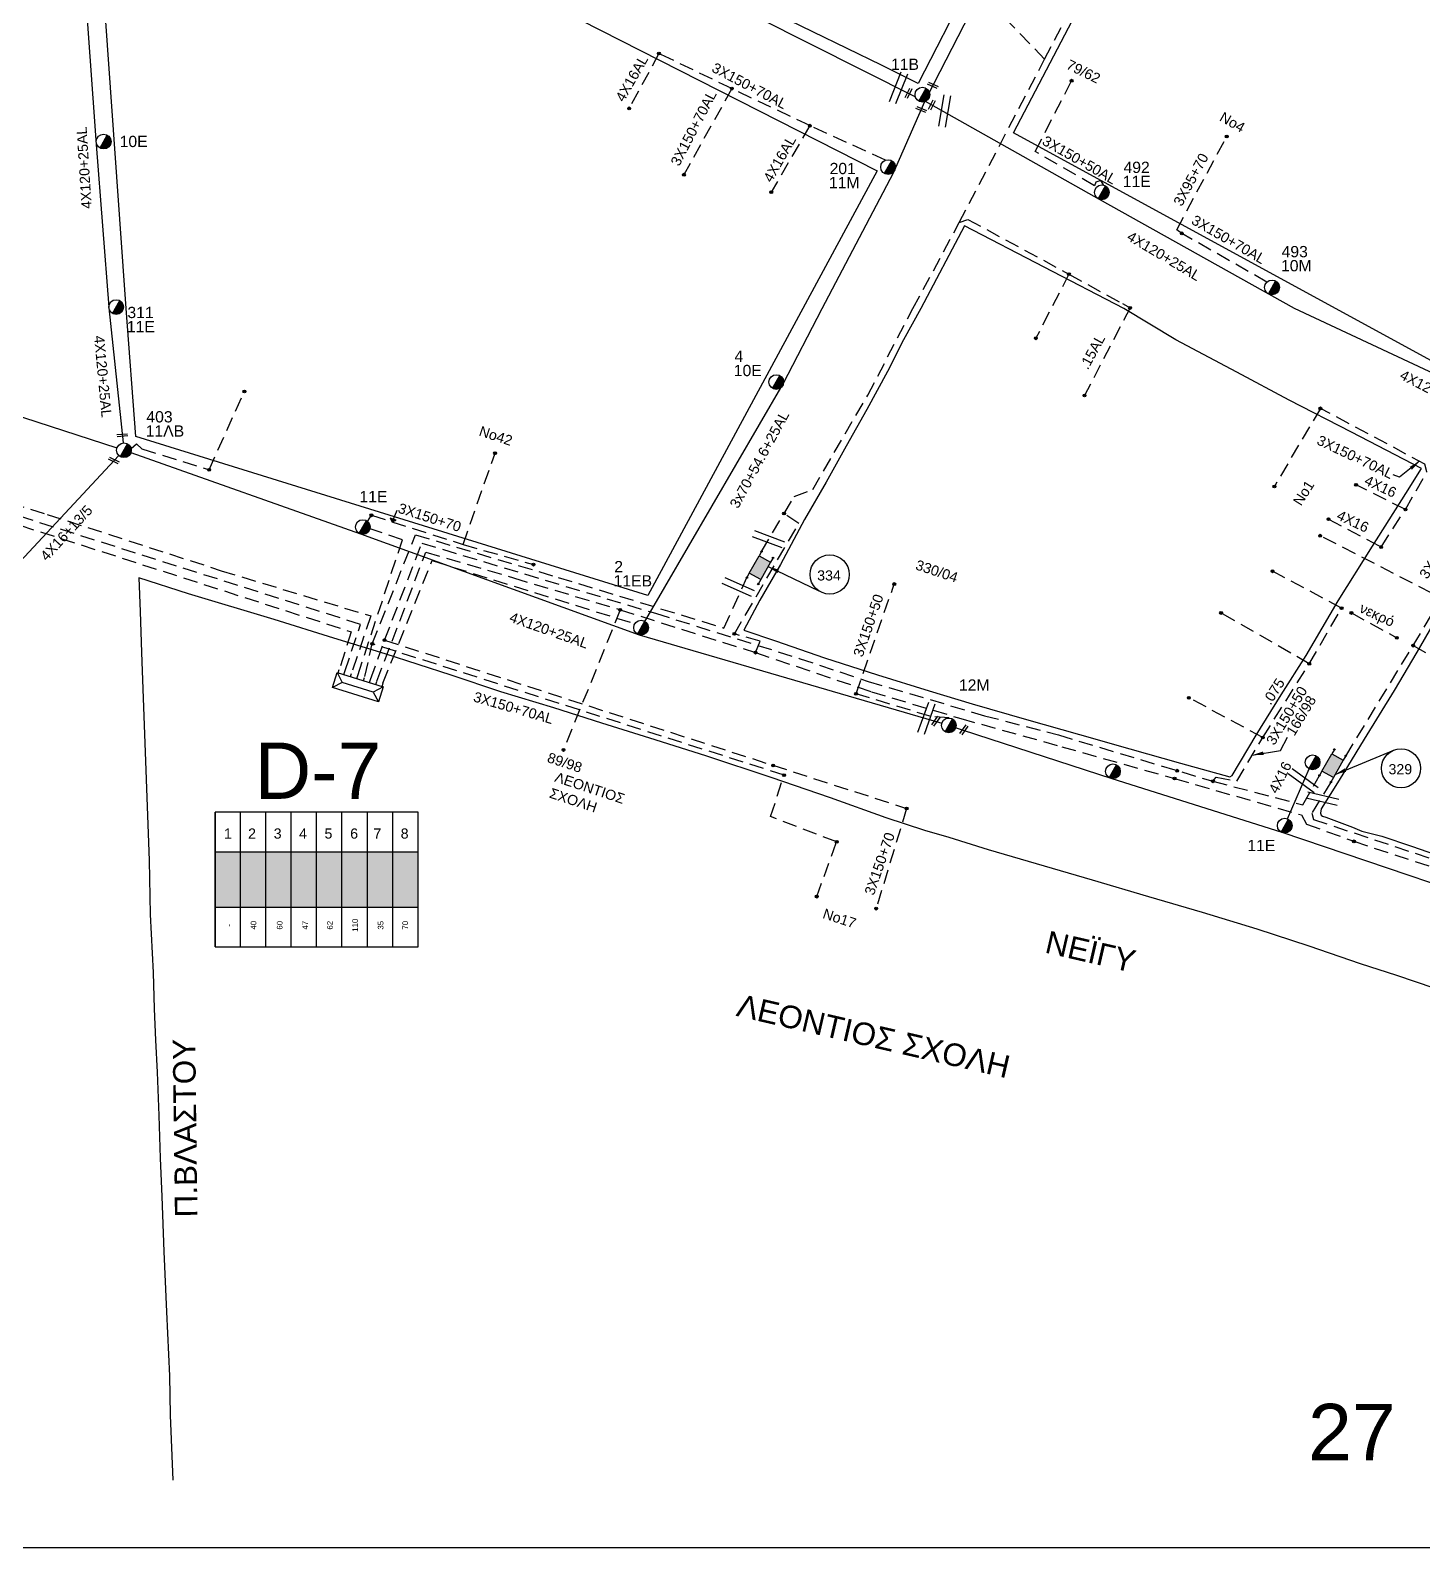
# Model space of a CAD drawing. Header units: millimetres. Extents: x 974 to 2037, y 106 to 580.
# Drawn here: x 1681.8 to 1805.4, y 120.3 to 255 of the extents above; entities that cross this region are included whole.
import ezdxf
from ezdxf.enums import TextEntityAlignment as Align

# ---------------------------------------------------------------- set-up
doc = ezdxf.new("R2010")
doc.units = ezdxf.units.MM
doc.linetypes.add('DASHED', pattern=[19.05, 12.7, -6.35])
for name, color, linetype in [('Link Box 4 Διευθύνσεων', 7, 'Continuous'), ('Άγνωστα', 7, 'Continuous'), ('Ασφαλειοκιβώτια Χ.Τ 8 αναχωρήσεων', 7, 'Continuous'), ('Εναέρια παροχή ΧΤ 4x16', 7, 'SYN_LINE'), ('Επιγραφές - Σχήματα', 7, 'Continuous'), ('Καλώδια ΧΤ   3x150+50AL', 7, 'DASHED'), ('Καλώδια ΧΤ   3x150+70AL', 7, 'DASHED'), ('Καλώδια ΧΤ   3x150AL+50CU', 7, 'DASHED'), ('Καλώδια ΧΤ   3x95+50 AL XLPE', 7, 'DASHED'), ('Μηχανική τομή', 7, 'Continuous'), ('Στύλος ΦΜ', 7, 'Continuous'), ('Στύλος ΦΜ @ 1', 7, 'Continuous'), ('Συνδέσεις', 7, 'Continuous'), ('Συνεστραμμένα ΧΤ   3x70+54.6+25 AL', 7, 'SYN_LINE'), ('Συνεστραμμένα ΧΤ   4x120+25 AL', 7, 'SYN_LINE'), ('Τομή', 7, 'Continuous'), ('Υποσταθμός πόλεως', 7, 'Continuous'), ('Υπόβαθρο ΔΕΗ', 7, 'Continuous'), ('Υπόγεια Καλώδια Δικτύου ΧΤ   .15', 7, 'DASHED'), ('Υπόγεια καλώδια Δικτύου ΧΤ και Παρ. ΧΤ - 3X150+70 AL', 7, 'DASHED'), ('Υπόγεια καλώδια Παροχών ΧΤ   .075', 7, 'DASHED'), ('Υπόγεια καλώδια Παροχών ΧΤ   4x16AL', 7, 'DASHED')]:
    doc.layers.add(name, color=color, linetype=linetype)
doc.styles.get("Standard").update_dxf_attribs({"font": 'arial.ttf'})
doc.linetypes.add('SYN_LINE', pattern='A,0.5,-0.0001,["/\\/\\/\\/",Standard,S=0.1,R=0,X=0,Y=-0.05],-0.25', length=0.7501)
doc.dimstyles.new('ISO-25', dxfattribs={"dimtxt": 2.5, "dimasz": 2.5, "dimexe": 1.25, "dimexo": 0.625, "dimtad": 1, "dimtxsty": 'Standard', "dimcen": 2.5, "dimadec": 0, "dimazin": 0, "dimtfac": 1, "dimtmove": 0, "dimatfit": 3, "dimfxl": 1, "dimarcsym": 0})

# ---------------------------------------------------------------- blocks, each defined once
blk = doc.blocks.new('ΥΠΑΡΧΩΝ ΤΣΙΜΕΝΤΕΝΙΟΣ ΣΤΥΛΟΣ')
at = {"layer": 'Στύλος ΦΜ'}
blk.add_hatch(color=256, dxfattribs=at).paths.add_polyline_path([(-1.29, -2.28, 0.574793), (2.62, 0, 0.268822), (1.3, 2.27)])
blk.add_line((-1.29, -2.28), (1.3, 2.27), dxfattribs=at)
blk.add_circle((0, 0), 2.62, dxfattribs=at)
at = {"layer": 'Στύλος ΦΜ', "flags": 4}
for tag, p in [('ΑΡΙΘΜΟΣ', (-4.68, 8.05)), ('ΤΥΠΟΣ', (-4.91, 3.03))]:
    blk.add_attdef(tag, p, '', height=4, dxfattribs=at)
blk = doc.blocks.new('_ΣΥΝΔΕΣΗ')
at = {"layer": 'Συνδέσεις', "linetype": 'SYN_LINE', "ltscale": 40}
blk.add_hatch(color=256, dxfattribs=at).paths.add_polyline_path([(0.5, -0.01, 1), (-0.5, -0.01, 1)])
at = {"layer": 'Συνδέσεις'}
blk.add_circle((0, -0.01), 0.5, dxfattribs=at)
blk = doc.blocks.new('ΤΟΜΗ')
at = {"layer": 'Τομή', "ltscale": 40}
for p, q in [((-5.68, 0), (5.68, 0)), ((5.68, -2.33), (-5.68, -2.33))]:
    blk.add_line(p, q, dxfattribs=at)
blk = doc.blocks.new('ΜΗΧΑΝΙΚΗ ΤΟΜΗ')
at = {"layer": 'Μηχανική τομή', "ltscale": 40}
for p, q in [((-1.89, 0.78), (1.89, 0.78)), ((1.89, 0), (-1.89, 0))]:
    blk.add_line(p, q, dxfattribs=at)
blk = doc.blocks.new('LINK BOX 4 ΑΝΑΧΩΡΗΣΕΩΝ_')
at = {"layer": 'Link Box 4 Διευθύνσεων', "ltscale": 40}
for points in [[(-5.33, -0.25, 1), (-5.33, 0.25, 1)], [(-3.54, 0), (-3.54, -4.67), (3.54, -4.67), (3.54, 0)], [(5.33, -0.25, 1), (5.33, 0.25, 1)], [(-5.33, -4.92, 1), (-5.33, -4.42, 1)], [(5.33, -4.92, 1), (5.33, -4.42, 1)]]:
    blk.add_hatch(color=256, dxfattribs=at).paths.add_polyline_path(points)
for p, q in [((-3.54, 0), (-5.33, 0)), ((5.33, 0), (3.54, 0)), ((-3.54, -4.67), (-5.33, -4.67)), ((5.33, -4.67), (3.54, -4.67))]:
    blk.add_line(p, q, dxfattribs=at)
blk.add_lwpolyline([(-3.54, -4.67), (-3.54, 0), (3.54, 0), (3.54, -4.67)], close=True, dxfattribs=at)
for centre in [(-5.33, 0), (5.33, 0), (-5.33, -4.67), (5.33, -4.67)]:
    blk.add_circle(centre, 0.252, dxfattribs=at)
blk = doc.blocks.new('ΑΣΦΑΛΕΙΟΚΙΒΩΤΙΟ ΥΠΟΣΤΑΘΜΟΥ 8A ΑΝΑΧΩΡΗΣΕΩΝ__')
at = {"layer": 'Ασφαλειοκιβώτια Χ.Τ 8 αναχωρήσεων', "ltscale": 40}
for p, q in [((0, 0), (0, 11.95)), ((2.25, 0), (2.25, 11.95)), ((4.5, 0), (4.5, 11.95)), ((6.75, 0), (6.75, 11.95)), ((9, 0), (9, 11.95)), ((11.25, 0), (11.25, 11.95)), ((13.5, 0), (13.5, 11.95)), ((15.75, 0), (15.75, 11.95)), ((0, 8.43), (18, 8.43)), ((0, 3.52), (18, 3.52))]:
    blk.add_line(p, q, dxfattribs=at)
at = {"layer": 'Ασφαλειοκιβώτια Χ.Τ 8 αναχωρήσεων'}
blk.add_lwpolyline([(18, 0), (18, 11.95), (0, 11.95), (0, 0)], close=True, dxfattribs=at)
for s, p in [('1', (0.78, 9.6)), ('2', (2.92, 9.6)), ('3', (5.19, 9.6)), ('4', (7.44, 9.6)), ('5', (9.7, 9.6)), ('6', (11.98, 9.6)), ('7', (14.04, 9.6)), ('8', (16.46, 9.6))]:
    blk.add_text(s, height=0.9, dxfattribs=at).set_placement(p)
at = {"layer": 'Ασφαλειοκιβώτια Χ.Τ 8 αναχωρήσεων', "ltscale": 40}
for tag, height, rotation, p in [('ΟΝΟΜΑ', 1.25, 90, (-0.99, 5.91)), ('ΚΕΙΜΕΝΟ 1', 0.5, 90, (1.23, 1.91)), ('ΚΕΙΜΕΝΟ 2', 0.5, 90, (3.4, 1.91)), ('ΚΕΙΜΕΝΟ 3', 0.5, 90, (5.72, 1.91)), ('ΚΕΙΜΕΝΟ 4', 0.5, 90, (7.97, 1.91)), ('ΚΕΙΜΕΝΟ 5', 0.5, 90, (10.18, 1.91)), ('ΚΕΙΜΕΝΟ 6', 0.5, 90, (12.41, 1.91)), ('ΚΕΙΜΕΝΟ 7', 0.5, 90, (14.68, 1.91)), ('ΚΕΙΜΕΝΟ 8', 0.5, 90, (16.86, 1.91)), ('ΣΧ', 0.5, 358.1514, (8.37, -0.43))]:
    blk.add_attdef(tag, text='', height=height, rotation=rotation, dxfattribs=at).set_placement(p, align=Align.MIDDLE_CENTER)
blk = doc.blocks.new('ΥΠΟΣΤΑΘΜΟΣ ΠΟΛΕΩΣ 8 ΑΝΑΧΩΡΗΣΕΩΝ')
at = {"layer": 'Υποσταθμός πόλεως', "linetype": 'Continuous', "ltscale": 40}
for p, q in [((-8.18, -2.82), (-8.18, -4)), ((-5.9, -2.82), (-5.9, -4)), ((-3.55, -2.82), (-3.55, -4)), ((-1.28, -2.82), (-1.28, -4)), ((1.23, -2.82), (1.23, -4)), ((3.56, -2.82), (3.56, -4)), ((6.03, -2.82), (6.03, -4)), ((8.16, -2.82), (8.16, -4))]:
    blk.add_line(p, q, dxfattribs=at)
blk.add_lwpolyline([(-8.57, 2.82), (8.57, 2.82), (8.57, -2.82), (-8.57, -2.82)], close=True, dxfattribs=at)
for points in [[(-5.75, 0), (-8.57, 2.82)], [(5.75, 0), (8.57, 2.82)], [(-8.57, -2.82), (-5.75, 0)], [(-5.75, 0), (5.75, 0)], [(8.57, -2.82), (5.75, 0)]]:
    blk.add_lwpolyline(points, dxfattribs=at)
at = {"layer": 'Υποσταθμός πόλεως', "linetype": 'SYN_LINE', "ltscale": 40, "flags": 1}
for tag, p in [('ΜΕΤΑΣΧΗΜΑΤΙΣΜΟΣ', (9.59, 1.44)), ('ΙΣΧΥΣ', (9.57, -1.35)), ('ΑΡΙΘΜΟΣ', (9.69, -4.07))]:
    blk.add_attdef(tag, p, '', height=1.8, dxfattribs=at)

msp = doc.modelspace()

# ---------------------------------------------------------------- hatches: boundary and pattern name
at = {"layer": 'Ασφαλειοκιβώτια Χ.Τ 8 αναχωρήσεων'}
for color, points in [(133, [(1700.48, 182.05), (1698.23, 182.05), (1698.23, 177.14), (1700.48, 177.14)]), (1, [(1700.48, 177.14), (1702.73, 177.14), (1702.73, 182.05), (1700.48, 182.05)]), (85, [(1704.98, 182.05), (1702.73, 182.05), (1702.73, 177.14), (1704.98, 177.14)]), (6, [(1704.98, 177.14), (1707.23, 177.14), (1707.23, 182.05), (1704.98, 182.05)]), (5, [(1709.48, 182.05), (1707.23, 182.05), (1707.23, 177.14), (1709.48, 177.14)]), (27, [(1711.73, 182.05), (1709.48, 182.05), (1709.48, 177.14), (1711.73, 177.14)]), (30, [(1713.98, 182.05), (1711.73, 182.05), (1711.73, 177.14), (1713.98, 177.14)]), (173, [(1716.23, 182.05), (1713.98, 182.05), (1713.98, 177.14), (1716.23, 177.14)])]:
    msp.add_hatch(color=color, dxfattribs=at).paths.add_polyline_path(points)
at = {"layer": 'Επιγραφές - Σχήματα', "ltscale": 5}
h = msp.add_hatch(color=256, dxfattribs=at)
h.paths.add_polyline_path([(1714.3, 211.49), (1714.02, 211.58), (1713.92, 211.34)])
h.paths.add_polyline_path([(1714.02, 211.58), (1713.77, 211.65), (1713.92, 211.34)])

# ---------------------------------------------------------------- linework, layer by layer
at = {"layer": 'Άγνωστα', "color": 27, "linetype": 'DASHED', "ltscale": 0.1}
msp.add_lwpolyline([(1734.17, 203.53), (1729.14, 191.09)], dxfattribs=at)
at = {"layer": 'Εναέρια παροχή ΧΤ 4x16', "color": 85, "linetype": 'Continuous'}
msp.add_lwpolyline([(1689.68, 217.22), (1678.5, 205.25)], dxfattribs=at)
at = {"layer": 'Εναέρια παροχή ΧΤ 4x16', "color": 2, "linetype": 'DASHED', "ltscale": 0.1}
for points in [[(1803.85, 212.44), (1799.47, 214.62)], [(1797.02, 211.58), (1801.7, 209.1)]]:
    msp.add_lwpolyline(points, dxfattribs=at)
at = {"layer": 'Εναέρια παροχή ΧΤ 4x16', "color": 1, "ltscale": 5}
msp.add_lwpolyline([(1793.39, 184.98), (1795.3, 189.42)], dxfattribs=at)
at = {"layer": 'Επιγραφές - Σχήματα'}
msp.add_lwpolyline([(990.2, 120.29), (1881.98, 120.29), (1881.98, 558.89), (990.2, 558.89)], close=True, dxfattribs=at)
at = {"layer": 'Επιγραφές - Σχήματα', "ltscale": 5}
msp.add_lwpolyline([(1714.34, 212.33), (1713.92, 211.34), (1714.3, 211.49), (1713.77, 211.65), (1713.92, 211.34)], dxfattribs=at)
at = {"layer": 'Επιγραφές - Σχήματα'}
for centre in [(1752.76, 206.66), (1803.46, 189.46)]:
    msp.add_circle(centre, 1.74, dxfattribs=at)
at = {"layer": 'Καλώδια ΧΤ   3x150+50AL', "color": 2, "ltscale": 0.1}
for points in [[(1777.06, 241.22), (1777.04, 241.32), (1776.82, 241.62), (1776.39, 241.47), (1776.25, 241.17), (1771, 244.21), (1774.23, 250.49)], [(1798.55, 190.55), (1804.53, 200.35), (1809.31, 208.29), (1809.48, 208.82), (1809.05, 209.73)], [(1799.05, 203.25), (1803.09, 201.05)], [(1804.53, 200.35), (1812.42, 195.89)]]:
    msp.add_lwpolyline(points, dxfattribs=at)
at = {"layer": 'Καλώδια ΧΤ   3x150+50AL', "color": 133, "ltscale": 0.1}
msp.add_lwpolyline([(1613.07, 149.94), (1613.86, 152.19), (1612.98, 153.96), (1623.55, 185.87), (1625.39, 191.9), (1630.82, 208.21), (1634.57, 220.14), (1636.71, 226.52), (1663.65, 218.1), (1683.31, 212), (1698.77, 207), (1712.04, 202.98), (1710.32, 197.88)], dxfattribs=at)
at = {"layer": 'Καλώδια ΧΤ   3x150+50AL', "color": 173, "ltscale": 0.1}
msp.add_lwpolyline([(1709.73, 198.06), (1711.13, 202.23), (1673.78, 214.08), (1649.27, 221.6), (1646.19, 222.53), (1643.16, 223.5), (1637.99, 225.08), (1634.31, 213.81), (1630.24, 202.23)], dxfattribs=at)
at = {"layer": 'Καλώδια ΧΤ   3x150+50AL', "color": 85, "ltscale": 0.1}
msp.add_lwpolyline([(1690.76, 217.86), (1691.25, 218.25), (1691.72, 217.82), (1697.69, 215.96), (1700.82, 222.91)], dxfattribs=at)
at = {"layer": 'Καλώδια ΧΤ   3x150+50AL', "color": 7, "ltscale": 0.1}
msp.add_lwpolyline([(1763.37, 193.93), (1761.75, 194.05), (1755.1, 196.08), (1758.49, 205.82)], dxfattribs=at)
at = {"layer": 'Καλώδια ΧΤ   3x150+70AL', "color": 2, "ltscale": 0.1}
for points in [[(1811.4, 211.44), (1811.74, 212.16), (1812.15, 212.75), (1805.58, 216.46), (1796.3, 221.41), (1792.22, 214.48)], [(1801.7, 209.1), (1803.85, 212.44), (1805.76, 215.77), (1805.58, 216.46)], [(1806.18, 205.01), (1796.28, 210.11)]]:
    msp.add_lwpolyline(points, dxfattribs=at)
at = {"layer": 'Καλώδια ΧΤ   3x150+70AL', "color": 85, "ltscale": 0.1}
for points in [[(1711.74, 211.38), (1712.09, 211.92), (1720.22, 209.33), (1723.06, 217.44)], [(1710.88, 197.7), (1714.84, 209.73), (1711.97, 210.71)]]:
    msp.add_lwpolyline(points, dxfattribs=at)
at = {"layer": 'Καλώδια ΧΤ   3x150+70AL', "color": 30, "ltscale": 0.1}
for points in [[(1711.51, 197.62), (1712.17, 200.51), (1716, 210.18), (1728.65, 206.41), (1743.38, 201.91), (1745.41, 206.39)], [(1751.61, 178.07), (1753.38, 182.94), (1747.52, 185.17), (1748.71, 188.85), (1712.17, 200.51)]]:
    msp.add_lwpolyline(points, dxfattribs=at)
at = {"layer": 'Καλώδια ΧΤ   3x150+70AL', "color": 5, "ltscale": 0.1}
for points in [[(1712.02, 197.35), (1713.26, 200.84), (1716.57, 209.45), (1737.29, 203.22), (1750.06, 199.22), (1756.18, 197.17), (1766.51, 194.13), (1773.05, 192.42), (1786.77, 188.31), (1794.75, 186.22), (1796.21, 188.82)], [(1713.26, 200.84), (1759.59, 185.9), (1756.88, 177.01)]]:
    msp.add_lwpolyline(points, dxfattribs=at)
at = {"layer": 'Καλώδια ΧΤ   3x150+70AL', "color": 7, "ltscale": 0.1}
msp.add_lwpolyline([(1720.22, 209.33), (1726.48, 207.54)], dxfattribs=at)
at = {"layer": 'Καλώδια ΧΤ   3x150+70AL', "color": 27, "ltscale": 0.1}
msp.add_lwpolyline([(1712.58, 197.18), (1716.92, 208.64), (1724.71, 206.36), (1734.17, 203.53), (1746.17, 199.73), (1756.46, 196.26), (1764.39, 193.88), (1773.35, 191.38), (1783.37, 188.55), (1794.62, 185.32), (1795.06, 184.51), (1799.28, 182.98), (1817.92, 176.83), (1834.51, 171.24)], dxfattribs=at)
at = {"layer": 'Καλώδια ΧΤ   3x150+70AL', "color": 6, "ltscale": 0.1}
msp.add_lwpolyline([(1713.12, 197.01), (1717.48, 207.89), (1735.47, 202.29)], dxfattribs=at)
at = {"layer": 'Καλώδια ΧΤ   3x150AL+50CU', "color": 1, "linetype": 'DASHED', "ltscale": 0.1}
msp.add_lwpolyline([(1626.2, 225.67), (1626.77, 227.43), (1638.53, 223.87), (1673.65, 213.36), (1710.31, 201.58), (1709.23, 198.22)], dxfattribs=at)
at = {"layer": 'Καλώδια ΧΤ   3x95+50 AL XLPE', "color": 2, "linetype": 'DASHED', "ltscale": 0.1}
msp.add_lwpolyline([(1784.01, 236.94), (1783.55, 237.26), (1787.99, 245.54)], dxfattribs=at)
at = {"layer": 'Συνεστραμμένα ΧΤ   3x70+54.6+25 AL', "color": 6, "ltscale": 10}
for points in [[(1761.49, 249.24), (1770.58, 266.93)], [(1736.02, 201.94), (1748.63, 223.59), (1752.08, 230.27), (1758.41, 242.32), (1761.2, 248.63)]]:
    msp.add_lwpolyline(points, dxfattribs=at)
at = {"layer": 'Συνεστραμμένα ΧΤ   4x120+25 AL', "color": 85, "ltscale": 10}
for points in [[(1685.36, 287.71), (1685.94, 268.69), (1687.66, 244.83), (1688.78, 230.4)], [(1688.79, 230.34), (1690.06, 218.34)], [(1656.25, 228.69), (1689.5, 217.9)], [(1690.74, 217.48), (1711.12, 210.27), (1735.85, 201.3), (1762.7, 193.46)]]:
    msp.add_lwpolyline(points, dxfattribs=at)
at = {"layer": 'Συνεστραμμένα ΧΤ   4x120+25 AL', "color": 5, "ltscale": 10}
msp.add_lwpolyline([(1737.05, 260.82), (1760.36, 249.07)], dxfattribs=at)
at = {"layer": 'Συνεστραμμένα ΧΤ   4x120+25 AL', "color": 2, "ltscale": 10}
msp.add_lwpolyline([(1814.67, 220.6), (1794, 230.27), (1776.7, 239.94), (1761.25, 248.65)], dxfattribs=at)
at = {"layer": 'Συνεστραμμένα ΧΤ   4x120+25 AL', "color": 1, "ltscale": 10}
msp.add_lwpolyline([(1763.33, 193.27), (1777.79, 188.55), (1792.87, 183.79), (1817.16, 175.56), (1840.94, 167.46), (1864.58, 160.37)], dxfattribs=at)
at = {"layer": 'Υπόβαθρο ΔΕΗ'}
for points in [[(1686.16, 289.06), (1685.9, 296.92), (1701.73, 325.02), (1724.8, 300.54), (1747.74, 276.58), (1765.02, 258.85), (1760.62, 250.24), (1757.36, 251.87), (1745.16, 257.83), (1731.67, 265), (1716.33, 272.94), (1699.38, 281.87), (1686.16, 289.06)], [(1808.7, 224.24), (1769.06, 245.85), (1779.84, 266.45), (1790.63, 286.94), (1796.21, 297.15), (1803.88, 298.88), (1817.54, 284.95), (1829.07, 273.88), (1829.88, 273.15), (1817.66, 244.53), (1811.87, 231.54), (1808.7, 224.24)], [(1690.34, 230.27), (1687.54, 269.53), (1693.84, 274.63), (1756.96, 242.49), (1736.61, 204.79), (1691.18, 218.92), (1690.34, 230.27)], [(1778.86, 230.27), (1764.73, 237.6), (1760.85, 230.27), (1759.3, 227.5), (1757.89, 224.68), (1756.06, 221.31), (1754.21, 218.04), (1752.46, 214.85), (1750.52, 211.53), (1748.4, 207.54), (1746.57, 204.39), (1745.15, 201.73), (1747.94, 200.76), (1752.31, 199.26), (1756.99, 197.75), (1761.6, 196.33), (1765.4, 195.18), (1770.22, 193.78), (1774.94, 192.45), (1779.38, 191.19), (1783.9, 189.92), (1788.26, 188.69), (1788.48, 188.82), (1790.61, 192.4), (1792.82, 195.97), (1795.04, 199.46), (1797.89, 204.33), (1800.93, 209.18), (1803.89, 213.86), (1805.28, 216.08), (1799.06, 219.3), (1793.52, 222.15), (1788.9, 224.61), (1783.48, 227.5), (1778.86, 230.27)], [(1806.39, 169.95), (1803.08, 171.06), (1799.87, 172.11), (1795.31, 173.66), (1790.68, 175.18), (1785.83, 176.65), (1781.07, 178.06), (1776.09, 179.52), (1766.86, 182.23), (1763.35, 183.33), (1761.19, 183.95), (1757.76, 185.06), (1752.84, 186.84), (1747.56, 188.65), (1741.86, 190.54), (1737.26, 192), (1732.53, 193.46), (1728.29, 194.82), (1723.59, 196.26), (1719.18, 197.73), (1713.3, 199.61), (1708.75, 201.01), (1703.46, 202.66), (1695.85, 204.96), (1691.45, 206.36), (1691.56, 203.39), (1691.68, 199.73), (1691.84, 195.68), (1692.36, 181.28), (1692.47, 176.47), (1692.72, 171.35), (1692.8, 168.11), (1692.94, 165.34), (1693.07, 162.48), (1693.22, 158.65), (1693.34, 154.86), (1693.49, 151.46), (1693.67, 146.56), (1693.91, 141.23), (1694.16, 135.54), (1694.24, 132.04), (1694.48, 126.28)], [(1807.39, 204.11), (1804.87, 199.76), (1802.86, 196.36), (1800.18, 192.06), (1797.96, 188.42), (1796.36, 185.86), (1796.32, 185.48), (1796.38, 185.29), (1796.5, 185.21), (1796.8, 185.12), (1799.15, 184.25), (1799.97, 183.88), (1801.76, 183.45), (1804.38, 182.55), (1807.29, 181.53)]]:
    msp.add_lwpolyline(points, dxfattribs=at)
at = {"layer": 'Υπόγεια Καλώδια Δικτύου ΧΤ   .15', "color": 27, "ltscale": 0.1}
for points in [[(1746.71, 208.71), (1748.71, 212.08), (1749.6, 213.58), (1751.25, 214.2), (1756.14, 222.59), (1760.15, 230.27), (1764.26, 237.9), (1771.83, 252.4), (1783.45, 274.36), (1796.51, 298.44), (1800.47, 299.85)], [(1746.17, 199.73), (1746.58, 200.74), (1744.3, 201.39), (1750.02, 211.19), (1748.71, 212.08)]]:
    msp.add_lwpolyline(points, dxfattribs=at)
at = {"layer": 'Υπόγεια Καλώδια Δικτύου ΧΤ   .15', "color": 27, "linetype": 'DASHED', "ltscale": 0.1}
for points in [[(1764.26, 237.9), (1765.02, 238.18), (1773.99, 233.32), (1778.74, 230.71)], [(1773.99, 233.32), (1771.05, 227.63)], [(1778.74, 230.71), (1779.41, 230.32), (1775.37, 222.56)]]:
    msp.add_lwpolyline(points, dxfattribs=at)
at = {"layer": 'Υπόγεια καλώδια Δικτύου ΧΤ και Παρ. ΧΤ - 3X150+70 AL', "color": 27, "ltscale": 0.1}
msp.add_lwpolyline([(1741.98, 283.39), (1748.52, 276.67), (1771.83, 252.4)], dxfattribs=at)
at = {"layer": 'Υπόγεια καλώδια Δικτύου ΧΤ και Παρ. ΧΤ - 3X150+70 AL', "color": 6, "ltscale": 0.1}
for points in [[(1757.71, 243.44), (1750.99, 246.5), (1744.07, 249.79), (1737.61, 252.9)], [(1744.07, 249.79), (1739.83, 242.15)]]:
    msp.add_lwpolyline(points, dxfattribs=at)
at = {"layer": 'Υπόγεια καλώδια Δικτύου ΧΤ και Παρ. ΧΤ - 3X150+70 AL', "color": 2, "ltscale": 0.1}
msp.add_lwpolyline([(1791.55, 232.62), (1784.01, 236.94)], dxfattribs=at)
at = {"layer": 'Υπόγεια καλώδια Παροχών ΧΤ   .075', "color": 5, "ltscale": 0.1}
for points in [[(1798.19, 203.67), (1792.06, 206.95)], [(1786.77, 188.31), (1787.05, 188.68), (1788.89, 188.33), (1791.19, 192.2), (1795.32, 198.74), (1798.19, 203.67)], [(1795.32, 198.74), (1787.49, 203.25)], [(1791.19, 192.2), (1784.63, 195.72)]]:
    msp.add_lwpolyline(points, dxfattribs=at)
at = {"layer": 'Υπόγεια καλώδια Παροχών ΧΤ   .075', "color": 30, "ltscale": 0.1}
msp.add_lwpolyline([(1797.23, 188.24), (1795.54, 185.48), (1795.68, 184.92), (1838.24, 170.78), (1844.31, 168.87), (1864.01, 162.41), (1868.39, 160.97), (1877.18, 157.98)], dxfattribs=at)
at = {"layer": 'Υπόγεια καλώδια Παροχών ΧΤ   4x16AL', "color": 6, "ltscale": 0.1}
for points in [[(1737.61, 252.9), (1734.97, 248.04)], [(1750.99, 246.5), (1747.58, 240.6)]]:
    msp.add_lwpolyline(points, dxfattribs=at)

# ---------------------------------------------------------------- block references
at = {"layer": 'Link Box 4 Διευθύνσεων'}
for p, xscale, yscale, zscale, rotation in [((1746.06, 207.55), 0.249999999999921, 0.249999999999921, 0.249999999999921, 60.68800514253049), ((1796.88, 189.98), 0.2499999999999813, 0.2499999999999813, 0.2499999999999813, 60.23440714890896)]:
    msp.add_blockref('LINK BOX 4 ΑΝΑΧΩΡΗΣΕΩΝ_', p, dxfattribs=dict(at, xscale=xscale, yscale=yscale, zscale=zscale, rotation=rotation))
at = {"layer": 'Ασφαλειοκιβώτια Χ.Τ 8 αναχωρήσεων'}
ref = msp.add_blockref('ΑΣΦΑΛΕΙΟΚΙΒΩΤΙΟ ΥΠΟΣΤΑΘΜΟΥ 8A ΑΝΑΧΩΡΗΣΕΩΝ__', (1698.23, 173.62), dxfattribs=at)
ref.add_attrib('ΚΕΙΜΕΝΟ 8', '70', dxfattribs={"ltscale": 40, "height": 0.5, "rotation": 90}).set_placement((1715.09, 175.53), align=Align.MIDDLE_CENTER)
ref.add_attrib('ΚΕΙΜΕΝΟ 7', '35', dxfattribs={"ltscale": 40, "height": 0.5, "rotation": 90}).set_placement((1712.91, 175.53), align=Align.MIDDLE_CENTER)
ref.add_attrib('ΚΕΙΜΕΝΟ 6', '110', dxfattribs={"ltscale": 40, "height": 0.5, "rotation": 90}).set_placement((1710.64, 175.53), align=Align.MIDDLE_CENTER)
ref.add_attrib('ΚΕΙΜΕΝΟ 5', '62', dxfattribs={"ltscale": 40, "height": 0.5, "rotation": 90}).set_placement((1708.41, 175.53), align=Align.MIDDLE_CENTER)
ref.add_attrib('ΚΕΙΜΕΝΟ 4', '47', dxfattribs={"ltscale": 40, "height": 0.5, "rotation": 90}).set_placement((1706.2, 175.53), align=Align.MIDDLE_CENTER)
ref.add_attrib('ΚΕΙΜΕΝΟ 3', '60', dxfattribs={"ltscale": 40, "height": 0.5, "rotation": 90}).set_placement((1703.95, 175.53), align=Align.MIDDLE_CENTER)
ref.add_attrib('ΚΕΙΜΕΝΟ 1', '-', dxfattribs={"ltscale": 40, "height": 0.5, "rotation": 90}).set_placement((1699.46, 175.53), align=Align.MIDDLE_CENTER)
ref.add_attrib('ΚΕΙΜΕΝΟ 2', '40', dxfattribs={"ltscale": 40, "height": 0.5, "rotation": 90}).set_placement((1701.63, 175.53), align=Align.MIDDLE_CENTER)
at = {"layer": 'Μηχανική τομή'}
for p, xscale, yscale, zscale, rotation in [((1759.85, 249.33), 0.2500000000000103, 0.2500000000000103, 0.2500000000000103, 64.20343609115838), ((1761.87, 249.99), 0.2499999999999828, 0.2499999999999828, 0.2499999999999828, 335.8813455947792), ((1760.85, 247.85), 0.2500000000000067, 0.2500000000000067, 0.2500000000000067, 337.5586217726147), ((1761.9, 248.29), 0.2499999999998845, 0.2499999999998845, 0.2499999999998845, 63.91781143211775), ((1690, 218.92), 0.2499999999999703, 0.2499999999999703, 0.2499999999999703, 4.878525748541039), ((1689.2, 216.7), 0.2500000000000728, 0.2500000000000728, 0.2500000000000728, 334.5564320546841), ((1762.25, 193.59), 0.2500000000001488, 0.2500000000001488, 0.2500000000001488, 54.88810788696349), ((1764.75, 192.81), 0.2500000000001488, 0.2500000000001488, 0.2500000000001488, 54.88810788696349)]:
    msp.add_blockref('ΜΗΧΑΝΙΚΗ ΤΟΜΗ', p, dxfattribs=dict(at, xscale=xscale, yscale=yscale, zscale=zscale, rotation=rotation))
at = {"layer": 'Στύλος ΦΜ @ 1', "ltscale": 40}
ref = msp.add_blockref('ΥΠΑΡΧΩΝ ΤΣΙΜΕΝΤΕΝΙΟΣ ΣΤΥΛΟΣ', (1760.99, 249.25), dxfattribs=dict(at, xscale=0.25, yscale=0.25, zscale=0.25))
ref.add_attrib('ΤΥΠΟΣ', '11B', (1758.2, 251.45), dxfattribs={"layer": 'Στύλος ΦΜ', "height": 1, "flags": 4})
ref = msp.add_blockref('ΥΠΑΡΧΩΝ ΤΣΙΜΕΝΤΕΝΙΟΣ ΣΤΥΛΟΣ', (1688.33, 245.09), dxfattribs=dict(at, xscale=0.25, yscale=0.25, zscale=0.25))
ref.add_attrib('ΤΥΠΟΣ', '10E', (1689.75, 244.6), dxfattribs={"layer": 'Στύλος ΦΜ', "height": 1, "flags": 4})
ref = msp.add_blockref('ΥΠΑΡΧΩΝ ΤΣΙΜΕΝΤΕΝΙΟΣ ΣΤΥΛΟΣ', (1757.94, 242.82), dxfattribs=dict(at, xscale=0.25, yscale=0.25, zscale=0.25))
ref.add_attrib('ΤΥΠΟΣ', '11M', (1752.69, 240.94), dxfattribs={"layer": 'Στύλος ΦΜ', "height": 1, "flags": 4})
ref.add_attrib('ΑΡΙΘΜΟΣ', '201', (1752.75, 242.2), dxfattribs={"layer": 'Στύλος ΦΜ', "height": 1, "flags": 4})
ref = msp.add_blockref('ΥΠΑΡΧΩΝ ΤΣΙΜΕΝΤΕΝΙΟΣ ΣΤΥΛΟΣ', (1776.91, 240.58), dxfattribs=dict(at, xscale=0.25, yscale=0.25, zscale=0.25))
ref.add_attrib('ΤΥΠΟΣ', '11E', (1778.77, 241.05), dxfattribs={"layer": 'Στύλος ΦΜ', "height": 1, "flags": 4})
ref.add_attrib('ΑΡΙΘΜΟΣ', '492', (1778.83, 242.3), dxfattribs={"layer": 'Στύλος ΦΜ', "height": 1, "flags": 4})
ref = msp.add_blockref('ΥΠΑΡΧΩΝ ΤΣΙΜΕΝΤΕΝΙΟΣ ΣΤΥΛΟΣ', (1792.01, 232.14), dxfattribs=dict(at, xscale=0.25, yscale=0.25, zscale=0.25))
ref.add_attrib('ΤΥΠΟΣ', '10M', (1792.81, 233.57), dxfattribs={"layer": 'Στύλος ΦΜ', "height": 1, "flags": 4})
ref.add_attrib('ΑΡΙΘΜΟΣ', '493', (1792.86, 234.82), dxfattribs={"layer": 'Στύλος ΦΜ', "height": 1, "flags": 4})
ref = msp.add_blockref('ΥΠΑΡΧΩΝ ΤΣΙΜΕΝΤΕΝΙΟΣ ΣΤΥΛΟΣ', (1689.44, 230.4), dxfattribs=dict(at, xscale=0.25, yscale=0.25, zscale=0.25))
ref.add_attrib('ΤΥΠΟΣ', '11E', (1690.39, 228.16), dxfattribs={"layer": 'Στύλος ΦΜ', "height": 1, "flags": 4})
ref.add_attrib('ΑΡΙΘΜΟΣ', '311', (1690.44, 229.42), dxfattribs={"layer": 'Στύλος ΦΜ', "height": 1, "flags": 4})
ref = msp.add_blockref('ΥΠΑΡΧΩΝ ΤΣΙΜΕΝΤΕΝΙΟΣ ΣΤΥΛΟΣ', (1748.02, 223.74), dxfattribs=dict(at, xscale=0.25, yscale=0.25, zscale=0.25))
ref.add_attrib('ΤΥΠΟΣ', '10E', (1744.25, 224.27), dxfattribs={"layer": 'Στύλος ΦΜ', "height": 1, "flags": 4})
ref.add_attrib('ΑΡΙΘΜΟΣ', '4', (1744.31, 225.53), dxfattribs={"layer": 'Στύλος ΦΜ', "height": 1, "flags": 4})
ref = msp.add_blockref('ΥΠΑΡΧΩΝ ΤΣΙΜΕΝΤΕΝΙΟΣ ΣΤΥΛΟΣ', (1690.13, 217.69), dxfattribs=dict(at, xscale=0.25, yscale=0.25, zscale=0.25))
ref.add_attrib('ΤΥΠΟΣ', '11ΛB', (1692.06, 218.9), dxfattribs={"layer": 'Στύλος ΦΜ', "height": 1, "flags": 4})
ref.add_attrib('ΑΡΙΘΜΟΣ', '403', (1692.12, 220.16), dxfattribs={"layer": 'Στύλος ΦΜ', "height": 1, "flags": 4})
ref = msp.add_blockref('ΥΠΑΡΧΩΝ ΤΣΙΜΕΝΤΕΝΙΟΣ ΣΤΥΛΟΣ', (1711.33, 210.87), dxfattribs=dict(at, xscale=0.25, yscale=0.25, zscale=0.25))
ref.add_attrib('ΤΥΠΟΣ', '11E', (1711.03, 213.08), dxfattribs={"layer": 'Στύλος ΦΜ', "height": 1, "flags": 4})
ref = msp.add_blockref('ΥΠΑΡΧΩΝ ΤΣΙΜΕΝΤΕΝΙΟΣ ΣΤΥΛΟΣ', (1736.02, 201.94), dxfattribs=dict(at, xscale=0.25, yscale=0.25, zscale=0.25))
ref.add_attrib('ΤΥΠΟΣ', '11EB', (1733.58, 205.6), dxfattribs={"layer": 'Στύλος ΦΜ', "height": 1, "flags": 4})
ref.add_attrib('ΑΡΙΘΜΟΣ', '2', (1733.64, 206.86), dxfattribs={"layer": 'Στύλος ΦΜ', "height": 1, "flags": 4})
ref = msp.add_blockref('ΥΠΑΡΧΩΝ ΤΣΙΜΕΝΤΕΝΙΟΣ ΣΤΥΛΟΣ', (1763.33, 193.27), dxfattribs=dict(at, xscale=0.25, yscale=0.25, zscale=0.25))
ref.add_attrib('ΤΥΠΟΣ', '12M', (1764.23, 196.35), dxfattribs={"layer": 'Στύλος ΦΜ', "height": 1, "flags": 4})
at = {"layer": 'Στύλος ΦΜ @ 1', "ltscale": 40, "xscale": 0.25, "yscale": 0.25, "zscale": 0.25}
for p in [(1795.61, 189.99), (1777.89, 189.19)]:
    msp.add_blockref('ΥΠΑΡΧΩΝ ΤΣΙΜΕΝΤΕΝΙΟΣ ΣΤΥΛΟΣ', p, dxfattribs=at)
at = {"layer": 'Στύλος ΦΜ @ 1', "ltscale": 40}
ref = msp.add_blockref('ΥΠΑΡΧΩΝ ΤΣΙΜΕΝΤΕΝΙΟΣ ΣΤΥΛΟΣ', (1793.14, 184.37), dxfattribs=dict(at, xscale=0.25, yscale=0.25, zscale=0.25))
ref.add_attrib('ΤΥΠΟΣ', '11E', (1789.82, 182.11), dxfattribs={"layer": 'Στύλος ΦΜ', "height": 1, "flags": 4})
at = {"layer": 'Συνδέσεις', "xscale": 0.25, "yscale": 0.25, "zscale": 0.25}
for p in [(1737.61, 252.9), (1774.23, 250.49), (1744.07, 249.79), (1734.97, 248.04), (1750.99, 246.5), (1787.99, 245.54), (1739.83, 242.15), (1747.58, 240.6), (1784.01, 236.94), (1773.99, 233.32), (1779.41, 230.32), (1771.05, 227.63), (1700.82, 222.91), (1775.37, 222.56), (1796.3, 221.41), (1723.06, 217.44), (1697.69, 215.96), (1792.22, 214.48), (1799.47, 214.62), (1712.09, 211.92), (1748.71, 212.08), (1797.02, 211.58), (1803.85, 212.44), (1796.28, 210.11), (1801.7, 209.1), (1726.48, 207.54), (1792.06, 206.95), (1758.49, 205.82), (1734.17, 203.53), (1787.49, 203.25), (1798.19, 203.67), (1799.05, 203.25), (1713.26, 200.84), (1744.3, 201.39), (1803.09, 201.05), (1712.17, 200.51), (1746.17, 199.73), (1804.53, 200.35), (1795.32, 198.74), (1755.1, 196.08), (1784.63, 195.72), (1791.19, 192.2), (1729.14, 191.09), (1747.75, 189.71), (1748.71, 188.85), (1783.37, 188.55), (1783.6, 189.25), (1786.77, 188.31), (1759.59, 185.9), (1753.38, 182.94), (1799.28, 182.98), (1751.61, 178.07), (1756.88, 177.01)]:
    msp.add_blockref('_ΣΥΝΔΕΣΗ', p, dxfattribs=at)
at = {"layer": 'Τομή'}
for p, xscale, yscale, zscale, rotation in [((1758.59, 249.96), 0.2499999999999172, 0.2499999999999172, 0.2499999999999172, 68.4313734696698), ((1762.67, 247.85), 0.2500000000000676, 0.2500000000000676, 0.2500000000000676, 80.47406807134877), ((1747.43, 210.06), 0.2499999999998791, 0.2499999999998791, 0.2499999999998791, 339.4977277336758), ((1744.76, 205.83), 0.249999999999867, 0.249999999999867, 0.249999999999867, 335.9414388201075), ((1761.61, 193.81), 0.2499999999998582, 0.2499999999998582, 0.2499999999998582, 250.2128510043389), ((1794.95, 188.6), 0.2499999999998043, 0.2499999999998043, 0.2499999999998043, 324.2041597312321), ((1796.56, 187.05), 0.2499999999998791, 0.2499999999998791, 0.2499999999998791, 346.6298512901687)]:
    msp.add_blockref('ΤΟΜΗ', p, dxfattribs=dict(at, xscale=xscale, yscale=yscale, zscale=zscale, rotation=rotation))
at = {"layer": 'Υποσταθμός πόλεως', "xscale": 0.2500000000000384, "yscale": 0.2500000000000384, "zscale": 0.2500000000000384, "rotation": 162.7035230918018}
msp.add_blockref('ΥΠΟΣΤΑΘΜΟΣ ΠΟΛΕΩΣ 8 ΑΝΑΧΩΡΗΣΕΩΝ', (1710.88, 196.66), dxfattribs=at)

# ---------------------------------------------------------------- texts
at = {"layer": 'Εναέρια παροχή ΧΤ 4x16', "color": 7, "char_height": 0.9, "width": 84.1859, "attachment_point": 1}
for s, insert, rotation in [('4X16', (1800.5, 215.51), 335.0607), ('4X16+13/5', (1682.62, 208.4), 47.4203), ('4X16', (1798.05, 212.41), 335.0607), ('4X16', (1791.67, 187.54), 63.4157)]:
    msp.add_mtext(s, dxfattribs=dict(at, insert=insert, rotation=rotation))
at = {"layer": 'Επιγραφές - Σχήματα', "color": 7, "char_height": 0.9, "width": 84.1859, "attachment_point": 1}
for s, insert, rotation in [('79/62', (1774.07, 252.41), 333.5683), ('No4', (1787.72, 247.77), 330.2268), ('No42', (1721.85, 219.87), 341.7097), ('No1', (1793.82, 213.17), 57.744), ('330/04', (1760.58, 207.99), 341.7097), ('166/98', (1793.22, 192.73), 58.9621), ('89/98', (1727.9, 190.89), 341.7097), ('ΛΕΟΝΤΙΟΣ \\PΣΧΟΛΗ', (1728.56, 189.16), 341.7097), ('No17', (1752.35, 177.04), 341.7097)]:
    msp.add_mtext(s, dxfattribs=dict(at, insert=insert, rotation=rotation))
at = {"layer": 'Επιγραφές - Σχήματα', "ltscale": 5, "char_height": 0.9, "attachment_point": 1}
for s, insert, width, rotation in [('.15AL', (1774.88, 225.21), 2.8233, 61.3085), ('νεκρό', (1800.07, 204.18), 1.967, 334.8834)]:
    msp.add_mtext(s, dxfattribs=dict(at, insert=insert, width=width, rotation=rotation))
at = {"layer": 'Επιγραφές - Σχήματα', "attachment_point": 1}
for s, insert, char_height, width in [('334', (1751.65, 207.03), 0.9, 2.0687), ('D-7', (1701.71, 191.75), 5, 6.4784), ('329', (1802.35, 189.83), 0.9, 2.0687)]:
    msp.add_mtext(s, dxfattribs=dict(at, insert=insert, char_height=char_height, width=width))
at = {"layer": 'Επιγραφές - Σχήματα', "ltscale": 0.1, "char_height": 2, "width": 27.6397, "attachment_point": 1}
for s, insert, rotation in [('NEΪΓΥ', (1772.21, 175.07), 347.0012), ('ΛΕΟΝΤΙΟΣ ΣΧΟΛΗ', (1744.83, 169.45), 347.0012), ('Π.ΒΛΑΣΤΟΥ', (1694.66, 149.58), 90.7376)]:
    msp.add_mtext(s, dxfattribs=dict(at, insert=insert, rotation=rotation))
at = {"layer": 'Επιγραφές - Σχήματα', "ltscale": 0.1, "insert": (1795.21, 133.05), "char_height": 5, "width": 9.0827, "attachment_point": 1}
msp.add_mtext('27', dxfattribs=at)
at = {"layer": 'Καλώδια ΧΤ   3x150+50AL', "color": 7, "char_height": 0.9, "width": 84.1859, "attachment_point": 1}
for s, insert, rotation in [('3X150+50AL', (1771.98, 245.66), 330.2786), ('3X150+50', (1754.82, 199.56), 70.9304), ('3X150+50', (1791.44, 191.9), 58.9621), ('3X150+70', (1755.82, 178.41), 70.9304)]:
    msp.add_mtext(s, dxfattribs=dict(at, insert=insert, rotation=rotation))
at = {"layer": 'Καλώδια ΧΤ   3x150+70AL', "color": 7, "char_height": 0.9, "width": 84.1859, "attachment_point": 1}
for s, insert, rotation in [('3X150+70AL', (1796.29, 219.07), 334.5825), ('3X150+70', (1714.65, 213.03), 342.3917), ('3X150+70AL', (1805.02, 206.68), 56.5884), ('3X150+70AL', (1721.32, 196.28), 343.7916)]:
    msp.add_mtext(s, dxfattribs=dict(at, insert=insert, rotation=rotation))
at = {"layer": 'Καλώδια ΧΤ   3x95+50 AL XLPE', "color": 7, "insert": (1783.21, 239.7), "char_height": 0.9, "width": 84.1859, "attachment_point": 1, "rotation": 61.5925}
msp.add_mtext('3X95+70', dxfattribs=at)
at = {"layer": 'Συνεστραμμένα ΧΤ   3x70+54.6+25 AL', "color": 7, "insert": (1743.84, 212.88), "char_height": 0.9, "width": 84.1859, "attachment_point": 1, "rotation": 61.4776}
msp.add_mtext('3x70+54.6+25AL', dxfattribs=at)
at = {"layer": 'Συνεστραμμένα ΧΤ   4x120+25 AL', "color": 7, "char_height": 0.9, "width": 84.1859, "attachment_point": 1}
for insert, rotation in [((1686.38, 239.08), 93.6525), ((1779.51, 237.18), 329.3097), ((1688.37, 227.91), 275.3534), ((1803.68, 224.87), 332.5618), ((1724.56, 203.35), 340.5598)]:
    msp.add_mtext('4X120+25AL', dxfattribs=dict(at, insert=insert, rotation=rotation))
at = {"layer": 'Υπόγεια καλώδια Δικτύου ΧΤ και Παρ. ΧΤ - 3X150+70 AL', "color": 7, "char_height": 0.9, "width": 84.1859, "attachment_point": 1}
for insert, rotation in [((1742.63, 252.14), 332.1774), ((1738.6, 243.25), 62.5912), ((1785.23, 238.62), 329.915)]:
    msp.add_mtext('3X150+70AL', dxfattribs=dict(at, insert=insert, rotation=rotation))
at = {"layer": 'Υπόγεια καλώδια Παροχών ΧΤ   .075', "color": 7, "insert": (1791.12, 195.49), "char_height": 0.9, "width": 84.1859, "attachment_point": 1, "rotation": 57.6307}
msp.add_mtext('.075', dxfattribs=at)
at = {"layer": 'Υπόγεια καλώδια Παροχών ΧΤ   4x16AL', "color": 7, "char_height": 0.9, "width": 84.1859, "attachment_point": 1, "rotation": 60.402}
for insert in [(1733.7, 248.98), (1746.82, 241.83)]:
    msp.add_mtext('4X16AL', dxfattribs=dict(at, insert=insert))

# ---------------------------------------------------------------- leaders
at = {"layer": 'Επιγραφές - Σχήματα'}
for points in [[(1805.11, 216.71), (1803.32, 215.29), (1802.75, 215.52)], [(1747.29, 207.37), (1751.81, 205.21)], [(1790.26, 190.63), (1792.76, 191.05), (1793.38, 192.22)], [(1797.61, 188.92), (1802.82, 191.08)]]:
    msp.add_leader(points, dimstyle='ISO-25', override={"dimasz": 1, "dimgap": 0.625, "dimtad": 0}, dxfattribs=at)

doc.saveas('drawing.dxf')
